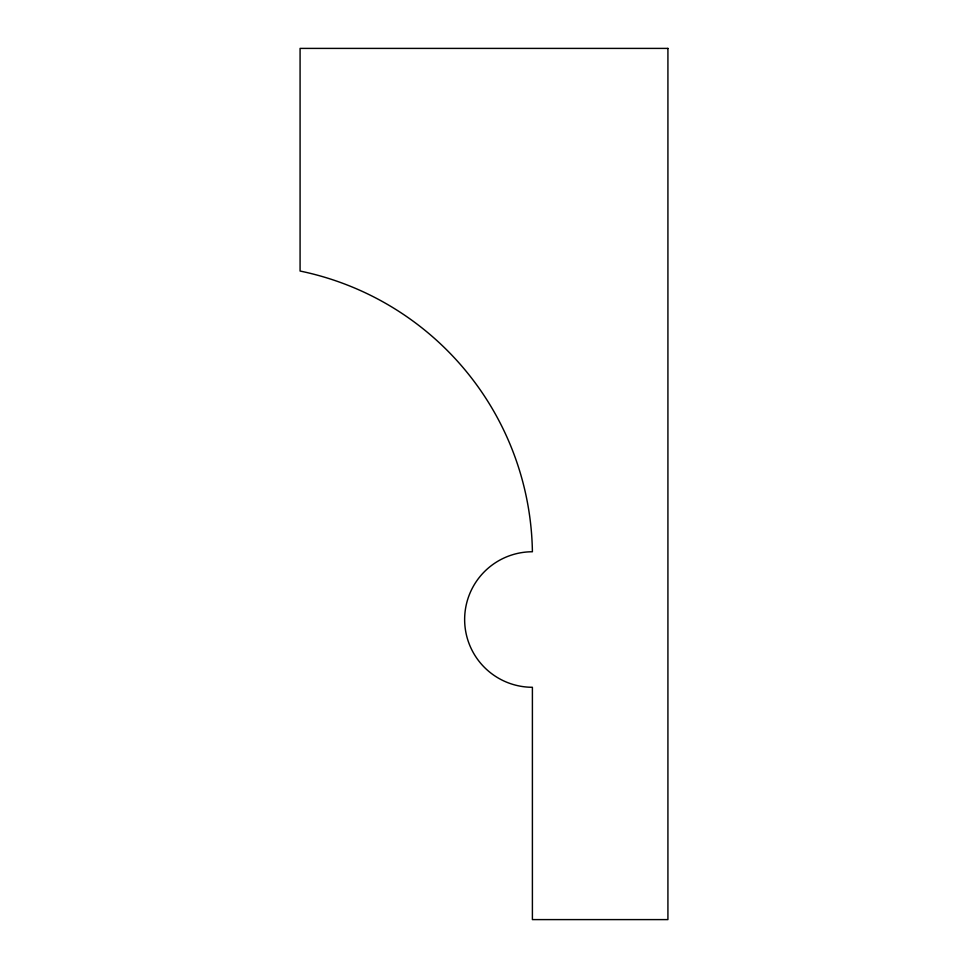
<?xml version="1.0" encoding="UTF-8"?>
<svg xmlns="http://www.w3.org/2000/svg" width="968" height="968" viewBox="0 0 968 968"><rect width="100%" height="100%" fill="white"/><g stroke="black" fill="none" stroke-linecap="round" stroke-linejoin="round"><path stroke-width="1.45" d="M667.92 48.4L300.08 48.4L300.08 271.04A291.211 291.211 0 0 1 532.4 551.76A67.76 67.76 0 0 0 464.64 619.52A67.76 67.76 0 0 0 532.4 687.28L532.4 919.6L667.92 919.6L667.92 48.4"/></g></svg>
